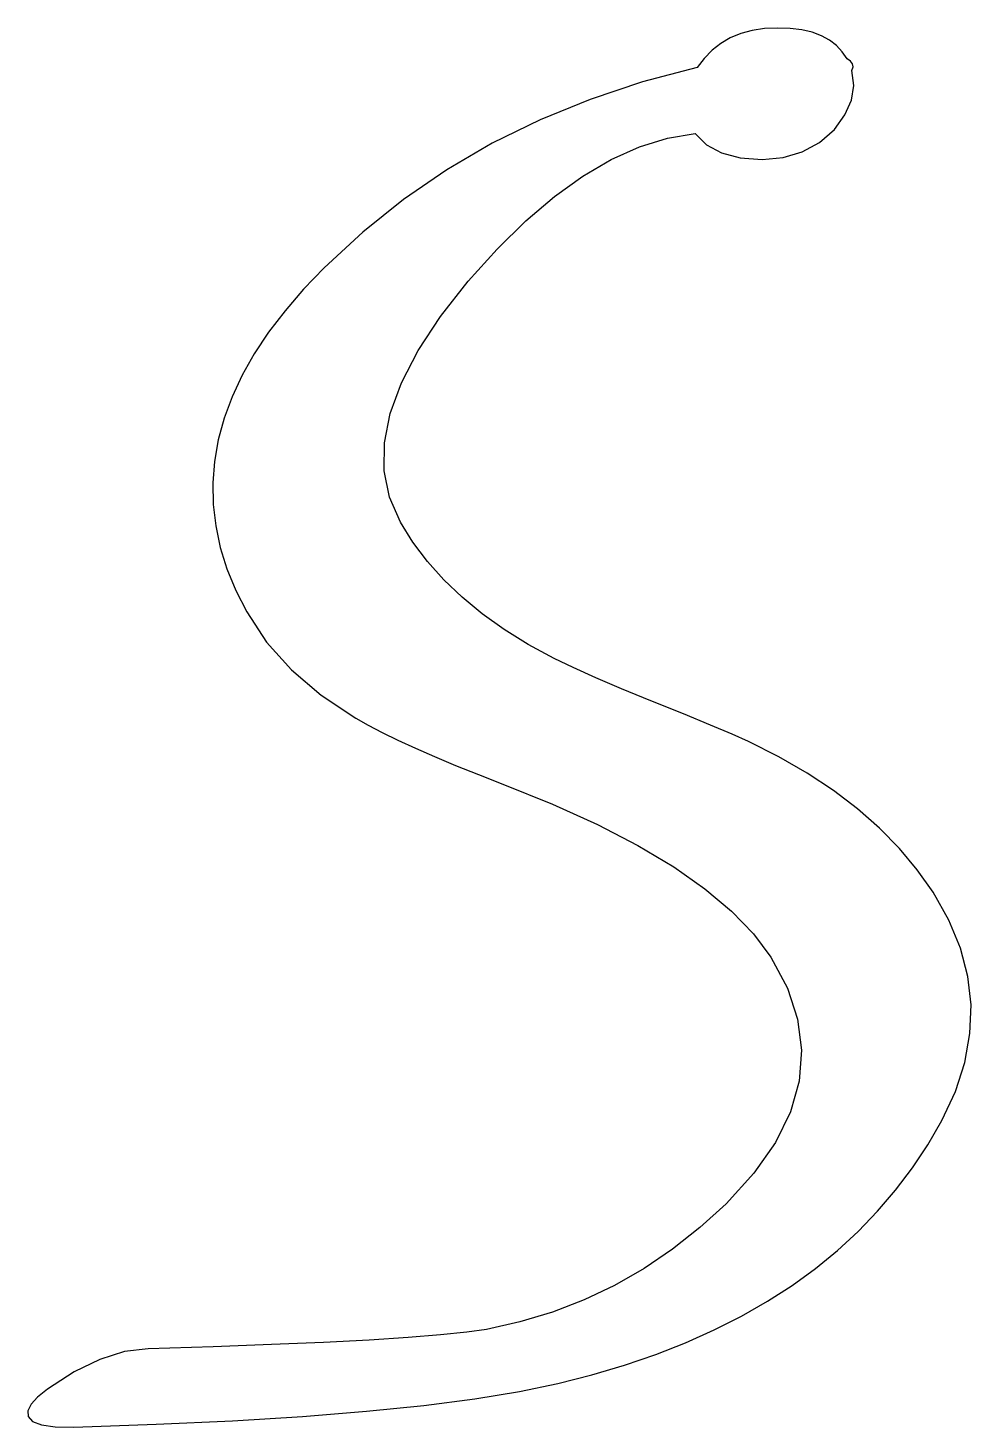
# Model space of a CAD drawing. Extents: x 0 to 13.6, y -0.1 to 20.
import ezdxf

# ---------------------------------------------------------------- set-up
doc = ezdxf.new("R2010")
doc.units = 0
doc.layers.get('0').update_dxf_attribs({"linetype": 'CONTINUOUS'})

msp = doc.modelspace()

# ---------------------------------------------------------------- linework, layer by layer
at = {"color": 0}
for p, q in [((10.414, 19.923), (10.251, 19.878)), ((10.59, 19.949), (10.414, 19.923)), ((10.778, 19.958), (10.59, 19.949)), ((10.96, 19.951), (10.778, 19.958)), ((11.127, 19.931), (10.96, 19.951)), ((11.277, 19.896), (11.127, 19.931)), ((9.963, 19.736), (9.838, 19.638)), ((10.101, 19.816), (9.963, 19.736)), ((10.251, 19.878), (10.101, 19.816)), ((11.41, 19.847), (11.277, 19.896)), ((11.527, 19.785), (11.41, 19.847)), ((11.627, 19.708), (11.527, 19.785)), ((11.71, 19.618), (11.627, 19.708)), ((9.725, 19.522), (9.625, 19.389)), ((9.838, 19.638), (9.725, 19.522)), ((11.778, 19.514), (11.71, 19.618)), ((11.829, 19.483), (11.778, 19.514)), ((9.625, 19.389), (8.839, 19.183)), ((11.858, 19.444), (11.829, 19.483)), ((11.847, 19.347), (11.864, 19.399)), ((11.873, 19.133), (11.847, 19.347)), ((11.864, 19.399), (11.858, 19.444)), ((8.839, 19.183), (8.087, 18.933)), ((11.84, 18.92), (11.873, 19.133)), ((8.087, 18.933), (7.367, 18.64)), ((11.748, 18.709), (11.84, 18.92)), ((11.597, 18.5), (11.748, 18.709)), ((7.367, 18.64), (6.681, 18.302)), ((11.381, 18.312), (11.597, 18.5)), ((6.681, 18.302), (6.027, 17.921)), ((8.794, 18.249), (9.197, 18.375)), ((9.197, 18.375), (9.597, 18.444)), ((9.597, 18.444), (9.761, 18.28)), ((11.135, 18.177), (11.381, 18.312)), ((8.389, 18.067), (8.794, 18.249)), ((9.761, 18.28), (9.976, 18.163)), ((9.976, 18.163), (10.24, 18.093)), ((10.24, 18.093), (10.556, 18.069)), ((10.556, 18.069), (10.86, 18.096)), ((10.86, 18.096), (11.135, 18.177)), ((6.027, 17.921), (5.406, 17.496)), ((7.983, 17.83), (8.389, 18.067)), ((7.574, 17.536), (7.983, 17.83)), ((5.406, 17.496), (4.819, 17.027)), ((7.162, 17.187), (7.574, 17.536)), ((6.749, 16.781), (7.162, 17.187)), ((4.819, 17.027), (4.264, 16.514)), ((6.333, 16.319), (6.749, 16.781)), ((4.264, 16.514), (3.968, 16.205)), ((5.935, 15.813), (6.333, 16.319)), ((3.968, 16.205), (3.703, 15.896)), ((3.703, 15.896), (3.467, 15.587)), ((5.616, 15.327), (5.935, 15.813)), ((3.467, 15.587), (3.262, 15.278)), ((3.262, 15.278), (3.087, 14.969)), ((5.376, 14.863), (5.616, 15.327)), ((3.087, 14.969), (2.942, 14.66)), ((5.215, 14.42), (5.376, 14.863)), ((2.942, 14.66), (2.828, 14.351)), ((2.828, 14.351), (2.743, 14.042)), ((5.133, 13.998), (5.215, 14.42)), ((2.743, 14.042), (2.689, 13.733)), ((5.13, 13.598), (5.133, 13.998)), ((2.689, 13.733), (2.664, 13.424)), ((5.206, 13.219), (5.13, 13.598)), ((2.664, 13.424), (2.67, 13.115)), ((2.67, 13.115), (2.707, 12.806)), ((5.361, 12.861), (5.206, 13.219)), ((2.707, 12.806), (2.773, 12.497)), ((5.541, 12.572), (5.361, 12.861)), ((2.773, 12.497), (2.869, 12.188)), ((5.749, 12.296), (5.541, 12.572)), ((5.984, 12.032), (5.749, 12.296)), ((2.869, 12.188), (2.996, 11.879)), ((2.996, 11.879), (3.153, 11.569)), ((6.247, 11.781), (5.984, 12.032)), ((6.536, 11.543), (6.247, 11.781)), ((3.153, 11.569), (3.438, 11.136)), ((6.853, 11.317), (6.536, 11.543)), ((7.198, 11.104), (6.853, 11.317)), ((3.438, 11.136), (3.795, 10.736)), ((7.569, 10.903), (7.198, 11.104)), ((7.844, 10.771), (7.569, 10.903)), ((3.795, 10.736), (4.223, 10.372)), ((8.167, 10.625), (7.844, 10.771)), ((8.538, 10.465), (8.167, 10.625)), ((8.958, 10.292), (8.538, 10.465)), ((4.223, 10.372), (4.722, 10.042)), ((9.426, 10.104), (8.958, 10.292)), ((9.816, 9.944), (9.426, 10.104)), ((4.722, 10.042), (4.898, 9.942)), ((4.898, 9.942), (5.099, 9.837)), ((10.128, 9.813), (9.816, 9.944)), ((5.099, 9.837), (5.325, 9.727)), ((5.325, 9.727), (5.576, 9.611)), ((10.361, 9.708), (10.128, 9.813)), ((10.797, 9.489), (10.361, 9.708)), ((5.576, 9.611), (5.853, 9.491)), ((5.853, 9.491), (6.154, 9.365)), ((11.204, 9.255), (10.797, 9.489)), ((6.154, 9.365), (6.481, 9.234)), ((11.581, 9.007), (11.204, 9.255)), ((6.481, 9.234), (6.833, 9.097)), ((6.833, 9.097), (7.547, 8.809)), ((11.927, 8.743), (11.581, 9.007)), ((7.547, 8.809), (8.194, 8.515)), ((12.244, 8.465), (11.927, 8.743)), ((8.194, 8.515), (8.774, 8.214)), ((12.53, 8.172), (12.244, 8.465)), ((8.774, 8.214), (9.288, 7.906)), ((12.787, 7.864), (12.53, 8.172)), ((9.288, 7.906), (9.736, 7.592)), ((13.014, 7.542), (12.787, 7.864)), ((9.736, 7.592), (10.117, 7.272)), ((13.241, 7.141), (13.014, 7.542)), ((10.117, 7.272), (10.432, 6.945)), ((13.407, 6.738), (13.241, 7.141)), ((10.432, 6.945), (10.681, 6.611)), ((13.513, 6.332), (13.407, 6.738)), ((10.681, 6.611), (10.92, 6.164)), ((13.559, 5.924), (13.513, 6.332)), ((10.92, 6.164), (11.068, 5.718)), ((13.544, 5.513), (13.559, 5.924)), ((11.068, 5.718), (11.124, 5.273)), ((13.47, 5.099), (13.544, 5.513)), ((11.124, 5.273), (11.09, 4.83)), ((13.334, 4.683), (13.47, 5.099)), ((11.09, 4.83), (10.965, 4.388)), ((13.139, 4.264), (13.334, 4.683)), ((10.965, 4.388), (10.748, 3.947)), ((12.937, 3.915), (13.139, 4.264)), ((10.748, 3.947), (10.441, 3.508)), ((12.716, 3.582), (12.937, 3.915)), ((10.441, 3.508), (10.042, 3.069)), ((12.475, 3.264), (12.716, 3.582)), ((12.216, 2.96), (12.475, 3.264)), ((10.042, 3.069), (9.663, 2.725)), ((11.938, 2.672), (12.216, 2.96)), ((9.663, 2.725), (9.269, 2.415)), ((11.641, 2.398), (11.938, 2.672)), ((9.269, 2.415), (8.861, 2.139)), ((11.325, 2.139), (11.641, 2.398)), ((8.861, 2.139), (8.438, 1.896)), ((10.99, 1.896), (11.325, 2.139)), ((8.438, 1.896), (8, 1.687)), ((10.636, 1.667), (10.99, 1.896)), ((8, 1.687), (7.547, 1.512)), ((10.262, 1.454), (10.636, 1.667)), ((7.547, 1.512), (7.079, 1.371)), ((9.87, 1.255), (10.262, 1.454)), ((6.315, 1.223), (5.939, 1.184)), ((6.597, 1.264), (6.315, 1.223)), ((7.079, 1.371), (6.597, 1.264)), ((9.459, 1.071), (9.87, 1.255)), ((2.669, 1.015), (1.736, 0.986)), ((3.509, 1.045), (2.669, 1.015)), ((4.256, 1.077), (3.509, 1.045)), ((4.91, 1.111), (4.256, 1.077)), ((5.471, 1.147), (4.91, 1.111)), ((5.939, 1.184), (5.471, 1.147)), ((9.029, 0.903), (9.459, 1.071)), ((1.042, 0.833), (0.674, 0.653)), ((1.396, 0.944), (1.042, 0.833)), ((1.736, 0.986), (1.396, 0.944)), ((8.58, 0.749), (9.029, 0.903)), ((0.674, 0.653), (0.292, 0.403)), ((7.625, 0.486), (8.112, 0.61)), ((8.112, 0.61), (8.58, 0.749)), ((0.292, 0.403), (0.149, 0.29)), ((7.073, 0.37), (7.625, 0.486)), ((0.149, 0.29), (0.056, 0.188)), ((5.696, 0.17), (6.43, 0.265)), ((6.43, 0.265), (7.073, 0.37)), ((0.056, 0.188), (0.01, 0.095)), ((0.01, 0.095), (0.014, 0.014)), ((0.014, 0.014), (0.076, -0.058)), ((2.951, -0.048), (3.956, 0.014)), ((3.956, 0.014), (4.872, 0.087)), ((4.872, 0.087), (5.696, 0.17)), ((0.076, -0.058), (0.205, -0.108)), ((0.205, -0.108), (0.402, -0.135)), ((0.402, -0.135), (0.667, -0.139)), ((0.667, -0.139), (1.854, -0.099)), ((1.854, -0.099), (2.951, -0.048))]:
    msp.add_line(p, q, dxfattribs=at)

doc.saveas('drawing.dxf')
